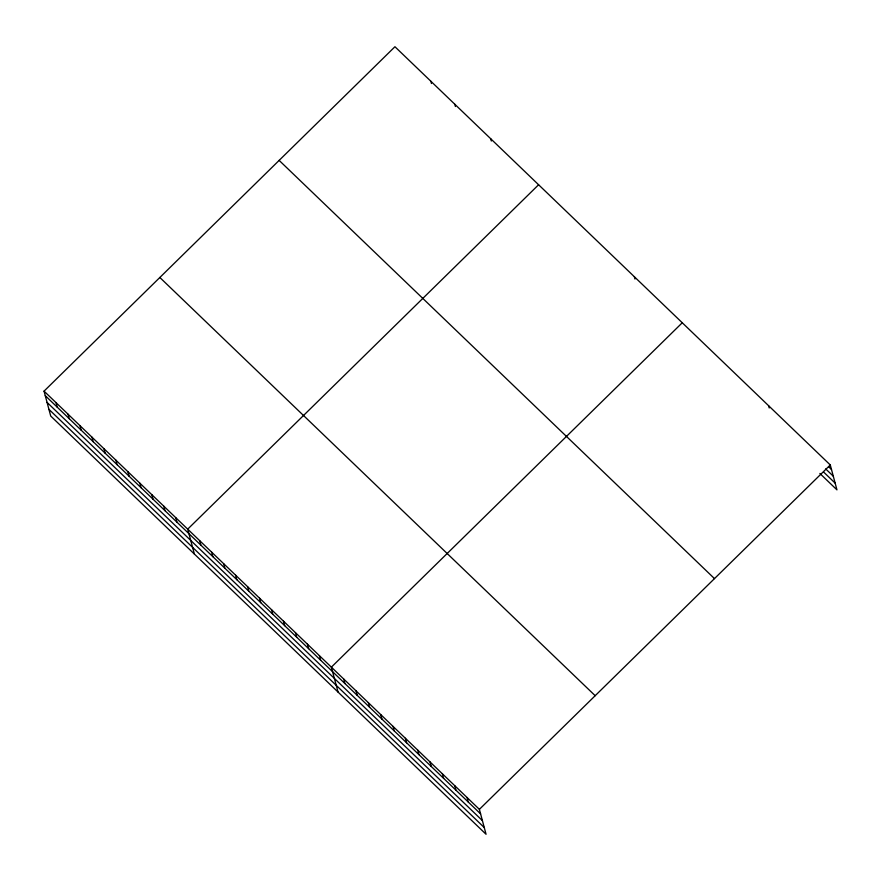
<?xml version="1.0" encoding="UTF-8"?>
<svg xmlns="http://www.w3.org/2000/svg" width="881" height="881" viewBox="0 0 881 881"><rect width="100%" height="100%" fill="white"/><g stroke="black" fill="none" stroke-linecap="round" stroke-linejoin="round"><path stroke-width="1.32" d="M44.05 391.142L479.385 809.353L486.059 834.263L50.724 416.041L44.05 391.142L394.941 46.737L830.276 464.959L836.95 489.858L819.87 473.449M538.599 184.757L187.708 529.151L194.382 554.061M682.268 322.765L331.366 667.159L338.04 692.07M479.385 809.353L830.276 464.959M828.647 466.743L831.488 469.485M825.706 468.912L833.294 476.203M823.768 472.194L835.144 483.129M279.145 160.397L714.48 578.608M159.846 277.493L595.182 695.704M45.261 395.668L480.597 813.879M47.067 402.397L482.392 820.607M48.918 409.324L484.253 827.534M768.606 405.712L769.212 407.969M634.375 276.755L634.981 279.024M490.717 138.746L491.323 141.015M454.805 104.244L455.411 106.513M430.864 81.239L431.47 83.508M467.051 797.503L468.263 802.029M454.717 785.654L455.929 790.18M442.383 773.804L443.595 778.33M430.049 761.955L431.261 766.481M417.715 750.105L418.927 754.632M405.381 738.256L406.593 742.782M393.036 726.407L394.259 730.933M380.702 714.557L381.925 719.083M368.368 702.708L369.591 707.234M356.034 690.858L357.245 695.384M343.7 679.009L344.911 683.535M319.396 655.662L320.607 660.188M307.425 644.165L308.636 648.691M295.454 632.657L296.666 637.183M283.484 621.16L284.695 625.686M271.513 609.663L272.725 614.189M259.543 598.155L260.754 602.681M247.572 586.658L248.783 591.184M235.601 575.161L236.813 579.687M223.62 563.653L224.842 568.179M211.649 552.156L212.861 556.682M199.679 540.659L200.89 545.185M175.737 517.654L176.949 522.18M163.767 506.157L164.978 510.672M151.796 494.648L153.008 499.175M139.826 483.151L141.037 487.678M127.855 471.654L129.067 476.169M115.885 460.146L117.096 464.672M103.903 448.649L105.125 453.175M91.932 437.141L93.144 441.667M79.962 425.644L81.173 430.17M67.991 414.147L69.203 418.673M56.021 402.639L57.232 407.165"/></g></svg>
